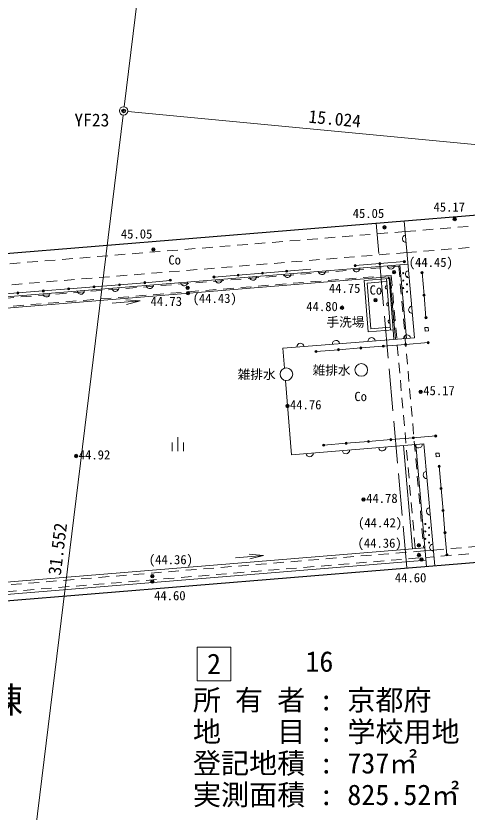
# Model space of a CAD drawing. Units: millimetres, scale not verified. Extents: x -29071210 to -28860960, y -117775216 to -117329466.
# Drawn here: x -28942542 to -28926478, y -117496275 to -117467914 of the extents above; entities that cross this region are included whole.
import ezdxf
from ezdxf.enums import TextEntityAlignment as Align

# ---------------------------------------------------------------- set-up
doc = ezdxf.new("R2010")
doc.units = ezdxf.units.MM
doc.header["$LTSCALE"] = 250
doc.header["$PDMODE"] = 32
doc.header["$PDSIZE"] = 125
doc.linetypes.add('DASHED', pattern=[7.5, 6, -1.5])
doc.linetypes.add('USER4', pattern=[2.5, 1.5, -1])
for name, color, linetype, lineweight in [('S-SUV', 7, 'Continuous', 13), ('S-SUV-HTXT', 7, 'Continuous', 13), ('S-SUV-ROW', 7, 'Continuous', 15), ('S-SUV-SRVR', 3, 'Continuous', 13), ('S-SUV-STR', 1, 'Continuous', 25)]:
    doc.layers.add(name, color=color, linetype=linetype, lineweight=lineweight)
doc.layers.add('S-SUV-BMK', color=7, linetype='Continuous')
doc.styles.add('ＭＳ ゴシック', font='')
doc.styles.get('ＭＳ ゴシック').set_extended_font_data('MS Gothic')

# ---------------------------------------------------------------- blocks, each defined once
blk = doc.blocks.new('ﾌﾟﾛｯﾄﾏｰｸ-03_1')
at = {"color": 3, "linetype": 'Continuous', "lineweight": 25}
blk.add_circle((0, 0), 0.5, dxfattribs=at)
at = {"color": 3}
blk.add_point((0, 0), dxfattribs=at)
blk = doc.blocks.new('荒地')
at = {"color": 7, "linetype": 'Continuous', "lineweight": 13}
for p, q in [((-1, 0.25), (-1, -1.25)), ((0, -1.25), (0, 1.25)), ((1, 0.25), (1, -1.25))]:
    blk.add_line(p, q, dxfattribs=at)
blk = doc.blocks.new('open_arrow')
at = {"color": 0, "linetype": 'Continuous', "lineweight": -2}
blk.add_lwpolyline([(7.5, 1.25), (0, 0), (7.5, -1.25)], dxfattribs=at)
blk = doc.blocks.new('ﾌﾟﾛｯﾄﾏｰｸ-03')
at = {"color": 7, "linetype": 'Continuous', "lineweight": 15}
blk.add_circle((0, 0), 0.5, dxfattribs=at)
at = {"color": 7}
blk.add_point((0, 0), dxfattribs=at)

msp = doc.modelspace()

# ---------------------------------------------------------------- linework, layer by layer
at = {"layer": 'S-SUV'}
for p, q in [((-28928714.1, -117475219.7), (-28928347, -117479378.2)), ((-28929587.1, -117476737.1), (-28928713.3, -117476666.1)), ((-28928578.5, -117476755.5), (-28946974.4, -117478249.7)), ((-28932902.3, -117477006.4), (-28932040.1, -117476936.3)), ((-28930461, -117476808.1), (-28929587.1, -117476737.1)), ((-28928868.7, -117476779.1), (-28928637.2, -117479401.1)), ((-28929277.4, -117477213.6), (-28946889.3, -117478644.1)), ((-28935488.8, -117477216.5), (-28934626.6, -117477146.4)), ((-28934626.6, -117477146.4), (-28933764.4, -117477076.4)), ((-28933764.4, -117477076.4), (-28932902.3, -117477006.4)), ((-28929252.7, -117477263.6), (-28930145.5, -117477336.1)), ((-28929277.4, -117477213.6), (-28929272.8, -117477265.3)), ((-28929104, -117479094), (-28929252.7, -117477263.6)), ((-28929227.5, -117477209.6), (-28929031.3, -117479432.1)), ((-28928011.7, -117477860), (-28928082.6, -117477056.9)), ((-28939759.6, -117477563.3), (-28938855.3, -117477489.9)), ((-28938855.3, -117477489.9), (-28937951.1, -117477416.4)), ((-28937951.1, -117477416.4), (-28937046.9, -117477343)), ((-28930145.5, -117477336.1), (-28929996.8, -117479166.5)), ((-28929344.2, -117477371.4), (-28930037.7, -117477427.7)), ((-28930037.7, -117477427.7), (-28929905.2, -117479058.7)), ((-28929203.7, -117479102.1), (-28929352.3, -117477271.7)), ((-28943376.4, -117477857.1), (-28942472.2, -117477783.7)), ((-28942472.2, -117477783.7), (-28941568, -117477710.2)), ((-28941568, -117477710.2), (-28940663.8, -117477636.8)), ((-28940663.8, -117477636.8), (-28939759.6, -117477563.3)), ((-28939114.1, -117478148.4), (-28938117.4, -117478067.5)), ((-28927940.8, -117478663.2), (-28928011.7, -117477860)), ((-28929104, -117479094), (-28929996.8, -117479166.5)), ((-28929211.8, -117479002.4), (-28929905.2, -117479058.7)), ((-28929111.3, -117479094.6), (-28929081.2, -117479436.1)), ((-28927862, -117479008), (-28927981.5, -117479018.6)), ((-28927981.5, -117479018.6), (-28927971, -117479138.1)), ((-28927971, -117479138.1), (-28927851.4, -117479127.5)), ((-28927851.4, -117479127.5), (-28927862, -117479008)), ((-28933042.5, -117479748), (-28928347, -117479378.2)), ((-28932984.2, -117480462.9), (-28933042.5, -117479748)), ((-28931857, -117479867), (-28931058.8, -117479804.1)), ((-28931058.8, -117479804.1), (-28930260.6, -117479741.3)), ((-28930260.6, -117479741.3), (-28929462.3, -117479678.4)), ((-28929462.3, -117479678.4), (-28928664.1, -117479615.6)), ((-28928664.1, -117479615.6), (-28927865.9, -117479552.7)), ((-28932732.6, -117483546.5), (-28932948.7, -117480898)), ((-28928392.4, -117482941.7), (-28927594.7, -117482876.6)), ((-28932732.6, -117483546.5), (-28928013, -117483161.5)), ((-28931583, -117483202), (-28930785.3, -117483136.9)), ((-28930785.3, -117483136.9), (-28929987.7, -117483071.8)), ((-28929987.7, -117483071.8), (-28929190, -117483006.8)), ((-28929190, -117483006.8), (-28928392.4, -117482941.7)), ((-28928747, -117483221.4), (-28928422.2, -117486900.7)), ((-28928303.2, -117483185.2), (-28927920.3, -117487522)), ((-28927630.1, -117487498.3), (-28928013, -117483161.5)), ((-28927467, -117483484), (-28927586.5, -117483494.6)), ((-28927586.5, -117483494.6), (-28927576, -117483614.1)), ((-28927456.4, -117483603.5), (-28927467, -117483484)), ((-28927576, -117483614.1), (-28927456.4, -117483603.5)), ((-28927403.9, -117484745.1), (-28927473.5, -117483956.4)), ((-28927334.2, -117485533.7), (-28927403.9, -117484745.1)), ((-28927264.6, -117486322.4), (-28927334.2, -117485533.7)), ((-28927195, -117487111), (-28927264.6, -117486322.4)), ((-28927978.4, -117486864.3), (-28961887.4, -117489645.9)), ((-28934723.5, -117487212.1), (-28933726.8, -117487130.3)), ((-28962292.2, -117490120.6), (-28927939.7, -117487302.6))]:
    msp.add_line(p, q, dxfattribs=at)
at = {"layer": 'S-SUV', "linetype": 'USER4'}
for p, q in [((-28928681, -117475595), (-28924589.9, -117475264.2)), ((-28928681, -117475595), (-28963437.9, -117478421.8)), ((-28924538.7, -117476012.5), (-28928615, -117476342.2)), ((-28928615, -117476342.2), (-28963378.7, -117479169.5)), ((-28928909.5, -117476832.6), (-28963001.3, -117479601.5)), ((-28928909.5, -117476832.6), (-28928023.5, -117486868)), ((-28929182.1, -117477155.7), (-28962739.1, -117479881.2)), ((-28929182.1, -117477155.7), (-28928322.5, -117486892.6)), ((-28927676.3, -117486939.9), (-28923317.8, -117486572.4)), ((-28923298.1, -117486811.6), (-28927656.9, -117487179.1)), ((-28962200.2, -117490012.7), (-28927656.9, -117487179.1)), ((-28928014.7, -117486967.6), (-28961979.4, -117489753.8)), ((-28927676.3, -117486939.9), (-28928014.7, -117486967.6))]:
    msp.add_line(p, q, dxfattribs=at)
at = {"layer": 'S-SUV', "linetype": 'DASHED'}
msp.add_line((-28928626.8, -117487580), (-28929710.8, -117475301.3), dxfattribs=at)
at = {"layer": 'S-SUV'}
for centre, radius in [((-28928713.3, -117476666.1), 37.5), ((-28928713.3, -117476666.1), 25), ((-28928713.3, -117476666.1), 12.5), ((-28928749.5, -117477076.4), 18.8), ((-28928616.9, -117477209), 18.8), ((-28928082.6, -117477056.9), 37.5), ((-28928082.6, -117477056.9), 25), ((-28928082.6, -117477056.9), 12.5), ((-28937043.9, -117477329), 37.5), ((-28937043.9, -117477329), 25), ((-28937043.9, -117477329), 12.5), ((-28928749.5, -117477341.6), 18.8), ((-28928616.9, -117477474.2), 18.8), ((-28928749.5, -117477606.7), 18.8), ((-28928616.9, -117477739.3), 18.8), ((-28927865.9, -117479552.7), 37.5), ((-28927865.9, -117479552.7), 25), ((-28927865.9, -117479552.7), 12.5), ((-28930244, -117480524), 225), ((-28932912, -117480676), 225), ((-28927594.7, -117482876.6), 37.5), ((-28927594.7, -117482876.6), 25), ((-28927594.7, -117482876.6), 12.5), ((-28927473.5, -117483956.4), 37.5), ((-28927473.5, -117483956.4), 25), ((-28927473.5, -117483956.4), 12.5), ((-28927964.9, -117486011.3), 18.8), ((-28927964.9, -117486276.5), 18.8), ((-28927832.3, -117486143.9), 18.8), ((-28927964.9, -117486541.6), 18.8), ((-28927832.3, -117486409.1), 18.8), ((-28927832.3, -117486674.2), 18.8)]:
    msp.add_circle(centre, radius, dxfattribs=at)
for centre, radius, start, end in [((-28928656.4, -117475851.7), 126.9, 95.92091, 274.1693), ((-28929587.1, -117476737.1), 37.5, 0, 180), ((-28932902.3, -117477006.4), 37.5, 0, 180), ((-28932902.3, -117477006.4), 25, 0, 180), ((-28930418, -117476906.9), 123.1, 183.73925, 5.54764), ((-28930461, -117476808.1), 37.5, 0, 180), ((-28930461, -117476808.1), 37.5, 180, 0), ((-28930461, -117476808.1), 25, 0, 180), ((-28930461, -117476808.1), 25, 180, 0), ((-28930461, -117476808.1), 12.5, 0, 180), ((-28930461, -117476808.1), 12.5, 180, 0), ((-28929587.1, -117476737.1), 37.5, 180, 0), ((-28929587.1, -117476737.1), 25, 0, 180), ((-28929587.1, -117476737.1), 25, 180, 0), ((-28929587.1, -117476737.1), 12.5, 0, 180), ((-28929587.1, -117476737.1), 12.5, 180, 0), ((-28929191.6, -117476807.3), 123.1, 183.73925, 5.54764), ((-28935488.8, -117477216.5), 37.5, 0, 180), ((-28935488.8, -117477216.5), 37.5, 180, 0), ((-28935488.8, -117477216.5), 25, 0, 180), ((-28935488.8, -117477216.5), 25, 180, 0), ((-28935488.8, -117477216.5), 12.5, 0, 180), ((-28935488.8, -117477216.5), 12.5, 180, 0), ((-28934626.6, -117477146.4), 37.5, 0, 180), ((-28934626.6, -117477146.4), 37.5, 180, 0), ((-28934626.6, -117477146.4), 25, 0, 180), ((-28934626.6, -117477146.4), 25, 180, 0), ((-28934626.6, -117477146.4), 12.5, 0, 180), ((-28934626.6, -117477146.4), 12.5, 180, 0), ((-28934097.1, -117477205.7), 123.1, 183.73925, 5.54764), ((-28933764.4, -117477076.4), 37.5, 0, 180), ((-28933764.4, -117477076.4), 37.5, 180, 0), ((-28933764.4, -117477076.4), 25, 0, 180), ((-28933764.4, -117477076.4), 25, 180, 0), ((-28933764.4, -117477076.4), 12.5, 0, 180), ((-28933764.4, -117477076.4), 12.5, 180, 0), ((-28932870.7, -117477106.1), 123.1, 183.73925, 5.54764), ((-28932902.3, -117477006.4), 37.5, 180, 0), ((-28932902.3, -117477006.4), 25, 180, 0), ((-28932902.3, -117477006.4), 12.5, 0, 180), ((-28932902.3, -117477006.4), 12.5, 180, 0), ((-28931644.3, -117477006.5), 123.1, 183.73925, 5.54764), ((-28928544.8, -117477116), 126.9, 95.92091, 274.1693), ((-28939759.6, -117477563.3), 37.5, 0, 180), ((-28939759.6, -117477563.3), 25, 0, 180), ((-28939759.6, -117477563.3), 12.5, 0, 180), ((-28938855.3, -117477489.9), 37.5, 0, 180), ((-28938855.3, -117477489.9), 37.5, 180, 0), ((-28938855.3, -117477489.9), 25, 0, 180), ((-28938855.3, -117477489.9), 25, 180, 0), ((-28938855.3, -117477489.9), 12.5, 0, 180), ((-28938855.3, -117477489.9), 12.5, 180, 0), ((-28937951.1, -117477416.4), 37.5, 0, 180), ((-28937951.1, -117477416.4), 37.5, 180, 0), ((-28937951.1, -117477416.4), 25, 0, 180), ((-28937951.1, -117477416.4), 25, 180, 0), ((-28937951.1, -117477416.4), 12.5, 0, 180), ((-28937951.1, -117477416.4), 12.5, 180, 0), ((-28937776.3, -117477504.5), 123.1, 183.73925, 5.54764), ((-28936549.9, -117477404.9), 123.1, 183.73925, 5.54764), ((-28935323.5, -117477305.3), 123.1, 183.73925, 5.54764), ((-28929328.8, -117477576.9), 61.2, 93.45184, 275.83505), ((-28929226.6, -117477568.6), 61.2, 273.45184, 95.83505), ((-28942472.2, -117477783.7), 37.5, 0, 180), ((-28942472.2, -117477783.7), 37.5, 180, 0), ((-28942472.2, -117477783.7), 25, 0, 180), ((-28942472.2, -117477783.7), 25, 180, 0), ((-28942472.2, -117477783.7), 12.5, 0, 180), ((-28942472.2, -117477783.7), 12.5, 180, 0), ((-28941568, -117477710.2), 37.5, 0, 180), ((-28941568, -117477710.2), 37.5, 180, 0), ((-28941568, -117477710.2), 25, 0, 180), ((-28941568, -117477710.2), 25, 180, 0), ((-28941568, -117477710.2), 12.5, 0, 180), ((-28941568, -117477710.2), 12.5, 180, 0), ((-28941455.5, -117477803.3), 123.1, 183.73925, 5.54764), ((-28940663.8, -117477636.8), 37.5, 0, 180), ((-28940663.8, -117477636.8), 37.5, 180, 0), ((-28940663.8, -117477636.8), 25, 0, 180), ((-28940663.8, -117477636.8), 25, 180, 0), ((-28940663.8, -117477636.8), 12.5, 0, 180), ((-28940663.8, -117477636.8), 12.5, 180, 0), ((-28940229.1, -117477703.7), 123.1, 183.73925, 5.54764), ((-28939759.6, -117477563.3), 37.5, 180, 0), ((-28939759.6, -117477563.3), 25, 180, 0), ((-28939759.6, -117477563.3), 12.5, 180, 0), ((-28939002.7, -117477604.1), 123.1, 183.73925, 5.54764), ((-28928011.7, -117477860), 37.5, 0, 180), ((-28928011.7, -117477860), 25, 0, 180), ((-28929177.1, -117478178.7), 61.2, 273.45184, 95.83505), ((-28928011.7, -117477860), 37.5, 180, 0), ((-28928011.7, -117477860), 25, 180, 0), ((-28928011.7, -117477860), 12.5, 0, 180), ((-28928011.7, -117477860), 12.5, 180, 0), ((-28929279.3, -117478187), 61.2, 93.45184, 275.83505), ((-28928433.1, -117478380.3), 126.9, 95.92091, 274.1693), ((-28927940.8, -117478663.2), 37.5, 0, 180), ((-28927940.8, -117478663.2), 37.5, 180, 0), ((-28927940.8, -117478663.2), 25, 0, 180), ((-28927940.8, -117478663.2), 25, 180, 0), ((-28927940.8, -117478663.2), 12.5, 0, 180), ((-28927940.8, -117478663.2), 12.5, 180, 0), ((-28929229.7, -117478797.1), 61.2, 93.45184, 275.83505), ((-28929127.5, -117478788.8), 61.2, 273.45184, 95.83505), ((-28931144.3, -117479600.5), 126.9, 5.37848, 183.62687), ((-28929879, -117479500.8), 126.9, 5.37848, 183.62687), ((-28928613.7, -117479401.2), 126.9, 5.37848, 183.62687), ((-28932409.7, -117479700.1), 126.9, 5.37848, 183.62687), ((-28931058.8, -117479804.1), 37.5, 0, 180), ((-28931058.8, -117479804.1), 37.5, 180, 0), ((-28931058.8, -117479804.1), 25, 0, 180), ((-28931058.8, -117479804.1), 25, 180, 0), ((-28931058.8, -117479804.1), 12.5, 0, 180), ((-28931058.8, -117479804.1), 12.5, 180, 0), ((-28930260.6, -117479741.3), 37.5, 0, 180), ((-28930260.6, -117479741.3), 37.5, 180, 0), ((-28930260.6, -117479741.3), 25, 0, 180), ((-28930260.6, -117479741.3), 25, 180, 0), ((-28930260.6, -117479741.3), 12.5, 0, 180), ((-28930260.6, -117479741.3), 12.5, 180, 0), ((-28929462.3, -117479678.4), 37.5, 0, 180), ((-28929462.3, -117479678.4), 37.5, 180, 0), ((-28929462.3, -117479678.4), 25, 0, 180), ((-28929462.3, -117479678.4), 25, 180, 0), ((-28929462.3, -117479678.4), 12.5, 0, 180), ((-28929462.3, -117479678.4), 12.5, 180, 0), ((-28928664.1, -117479615.6), 37.5, 0, 180), ((-28928664.1, -117479615.6), 37.5, 180, 0), ((-28928664.1, -117479615.6), 25, 0, 180), ((-28928664.1, -117479615.6), 25, 180, 0), ((-28928664.1, -117479615.6), 12.5, 0, 180), ((-28928664.1, -117479615.6), 12.5, 180, 0), ((-28931857, -117479867), 37.5, 0, 180), ((-28931857, -117479867), 37.5, 180, 0), ((-28931857, -117479867), 25, 0, 180), ((-28931857, -117479867), 25, 180, 0), ((-28931857, -117479867), 12.5, 0, 180), ((-28931857, -117479867), 12.5, 180, 0), ((-28928392.4, -117482941.7), 37.5, 0, 180), ((-28928392.4, -117482941.7), 25, 0, 180), ((-28928392.4, -117482941.7), 12.5, 0, 180), ((-28931583, -117483202), 37.5, 0, 180), ((-28931583, -117483202), 37.5, 180, 0), ((-28931583, -117483202), 25, 0, 180), ((-28931583, -117483202), 25, 180, 0), ((-28931583, -117483202), 12.5, 0, 180), ((-28931583, -117483202), 12.5, 180, 0), ((-28930785.3, -117483136.9), 37.5, 0, 180), ((-28930785.3, -117483136.9), 37.5, 180, 0), ((-28930785.3, -117483136.9), 25, 0, 180), ((-28930785.3, -117483136.9), 25, 180, 0), ((-28930785.3, -117483136.9), 12.5, 0, 180), ((-28930785.3, -117483136.9), 12.5, 180, 0), ((-28929987.7, -117483071.8), 37.5, 0, 180), ((-28929987.7, -117483071.8), 37.5, 180, 0), ((-28929987.7, -117483071.8), 25, 0, 180), ((-28929987.7, -117483071.8), 25, 180, 0), ((-28929987.7, -117483071.8), 12.5, 0, 180), ((-28929987.7, -117483071.8), 12.5, 180, 0), ((-28929190, -117483006.8), 37.5, 0, 180), ((-28929190, -117483006.8), 37.5, 180, 0), ((-28929190, -117483006.8), 25, 0, 180), ((-28929190, -117483006.8), 25, 180, 0), ((-28929190, -117483006.8), 12.5, 0, 180), ((-28929190, -117483006.8), 12.5, 180, 0), ((-28928392.4, -117482941.7), 37.5, 180, 0), ((-28928392.4, -117482941.7), 25, 180, 0), ((-28928392.4, -117482941.7), 12.5, 180, 0), ((-28928203.6, -117483172.1), 129.9, 186.84097, 2.48759), ((-28932085.9, -117483488.8), 129.9, 186.84097, 2.48759), ((-28930791.8, -117483383.3), 129.9, 186.84097, 2.48759), ((-28929497.7, -117483277.7), 129.9, 186.84097, 2.48759), ((-28927910.7, -117484264.4), 129.9, 97.22179, 272.86841), ((-28927403.9, -117484745.1), 37.5, 0, 180), ((-28927403.9, -117484745.1), 37.5, 180, 0), ((-28927403.9, -117484745.1), 25, 0, 180), ((-28927403.9, -117484745.1), 25, 180, 0), ((-28927403.9, -117484745.1), 12.5, 0, 180), ((-28927403.9, -117484745.1), 12.5, 180, 0), ((-28927796.5, -117485557.8), 129.9, 97.22179, 272.86841), ((-28927334.2, -117485533.7), 37.5, 0, 180), ((-28927334.2, -117485533.7), 37.5, 180, 0), ((-28927334.2, -117485533.7), 25, 0, 180), ((-28927334.2, -117485533.7), 25, 180, 0), ((-28927334.2, -117485533.7), 12.5, 0, 180), ((-28927334.2, -117485533.7), 12.5, 180, 0), ((-28927264.6, -117486322.4), 37.5, 0, 180), ((-28927264.6, -117486322.4), 37.5, 180, 0), ((-28927264.6, -117486322.4), 25, 0, 180), ((-28927264.6, -117486322.4), 25, 180, 0), ((-28927264.6, -117486322.4), 12.5, 0, 180), ((-28927264.6, -117486322.4), 12.5, 180, 0), ((-28927682.3, -117486851.1), 129.9, 97.22179, 272.86841), ((-28927195, -117487111), 37.5, 0, 180), ((-28927195, -117487111), 37.5, 180, 0), ((-28927195, -117487111), 25, 0, 180), ((-28927195, -117487111), 25, 180, 0), ((-28927195, -117487111), 12.5, 0, 180), ((-28927195, -117487111), 12.5, 180, 0)]:
    msp.add_arc(centre, radius, start, end, dxfattribs=at)
at = {"layer": 'S-SUV-HTXT', "lineweight": 15}
msp.add_lwpolyline([(-28934888.7, -117490395.1), (-28936088.7, -117490395.1), (-28936088.7, -117491595.1), (-28934888.7, -117491595.1)], close=True, dxfattribs=at)
at = {"layer": 'S-SUV-ROW'}
for p, q in [((-28938689, -117471150), (-28936017.1, -117449190.8)), ((-28942524.7, -117502467.8), (-28938725.4, -117471447.8)), ((-28938557.8, -117471313.2), (-28923899.7, -117472708.5))]:
    msp.add_line(p, q, dxfattribs=at)
at = {"layer": 'S-SUV-STR'}
for p, q in [((-28917218, -117474278), (-28963466, -117478066.2)), ((-28962493, -117490358), (-28916204, -117486561))]:
    msp.add_line(p, q, dxfattribs=at)

# ---------------------------------------------------------------- block references
at = {"layer": 'S-SUV', "xscale": 66.7, "yscale": 66.7}
for p, rotation in [((-28938117.4, -117478067.5), 184.6), ((-28933726.8, -117487130.3), 184.7)]:
    msp.add_blockref('open_arrow', p, dxfattribs=dict(at, rotation=rotation))
at = {"layer": 'S-SUV', "xscale": 200, "yscale": 200}
msp.add_blockref('荒地', (-28936776.8, -117483165.1), dxfattribs=at)
at = {"layer": 'S-SUV-BMK', "xscale": 300, "yscale": 300}
msp.add_blockref('ﾌﾟﾛｯﾄﾏｰｸ-03', (-28938707.2, -117471298.9), dxfattribs=at)
at = {"layer": 'S-SUV-SRVR', "xscale": 75, "yscale": 75}
for p in [(-28926918, -117475150), (-28929417, -117475443), (-28937646, -117476235), (-28929076.7, -117477040), (-28936424.3, -117477599.2), (-28936413, -117477788), (-28929738, -117478040), (-28930929, -117478308), (-28928129, -117481302), (-28932874.6, -117481806.3), (-28940395, -117483592), (-28930164, -117485140), (-28928197.9, -117486773.7), (-28928192.6, -117487119.9), (-28928100.3, -117487274.7), (-28937685.8, -117488062.6), (-28937683.7, -117487872.3)]:
    msp.add_blockref('ﾌﾟﾛｯﾄﾏｰｸ-03_1', p, dxfattribs=at)

# ---------------------------------------------------------------- texts
at = {"layer": 'S-SUV-BMK', "style": 'ＭＳ ゴシック'}
msp.add_text('YF23', height=458.2, dxfattribs=at).set_placement((-28940462.2, -117471392.6), align=Align.TOP_LEFT)
at = {"layer": 'S-SUV-HTXT', "style": 'ＭＳ ゴシック'}
for s, rotation, p in [('15.024', 354.562, (-28931187.3, -117471575.3)), ('31.552', 83.017, (-28941059.3, -117486904.6))]:
    msp.add_text(s, height=458.2, rotation=rotation, dxfattribs=at).set_placement(p, align=Align.MIDDLE_CENTER)
for s, height, p in [('Co', 329.9, (-28936890, -117476605.8)), ('Co', 329.9, (-28929725.6, -117477675.1)), ('雑排水', 329.9, (-28931301.4, -117480532.2)), ('雑排水', 329.9, (-28933969.4, -117480684.2)), ('Co', 329.9, (-28930266.6, -117481469.4)), ('2', 733.1, (-28935488.7, -117490995.1)), ('中学教室棟', 916.4, (-28945415.7, -117492279.9))]:
    msp.add_text(s, height=height, dxfattribs=at).set_placement(p, align=Align.MIDDLE_CENTER)
for s, height, p in [('手洗場', 329.9, (-28931483.2, -117479081.3)), ('所 有 者 : 京都府', 733.1, (-28936238.7, -117492870.1)), ('地\u3000\u3000目 : 学校用地', 733.1, (-28936238.7, -117493995.1)), ('登記地積 : 737㎡', 733.1, (-28936238.7, -117495120.1)), ('実測面積 : 825.52㎡', 733.1, (-28936238.7, -117496245.1))]:
    msp.add_text(s, height=height, dxfattribs=at).set_placement(p, align=Align.BOTTOM_LEFT)
msp.add_text('16', height=733.1, dxfattribs=at).set_placement((-28931238.7, -117491495.1), align=Align.BOTTOM_RIGHT)
at = {"layer": 'S-SUV-SRVR', "style": 'ＭＳ ゴシック'}
for s, p in [('45.17', (-28927674.3, -117474984.1)), ('45.05', (-28930550.5, -117475210.4)), ('45.05', (-28938806.1, -117475942.8)), ('44.75', (-28931398, -117477877.5)), ('44.73', (-28937749.1, -117478343.4)), ('44.80', (-28932202.2, -117478527.3)), ('45.17', (-28928038.1, -117481522.2)), ('44.76', (-28932783.7, -117482026.4)), ('44.92', (-28940304.1, -117483812.2)), ('44.78', (-28930073.1, -117485360.2)), ('44.60', (-28929050.4, -117488188.6)), ('44.60', (-28937622, -117488827.4))]:
    msp.add_text(s, height=329.9, dxfattribs=at).set_placement(p, align=Align.BOTTOM_LEFT)
for s, p in [('(44.45)', (-28927769.1, -117476952.4)), ('(44.43)', (-28935463, -117478236.9)), ('(44.42)', (-28929575, -117486230.7)), ('(44.36)', (-28929591.8, -117486957)), ('(44.36)', (-28937024.6, -117487544.8))]:
    msp.add_text(s, height=329.9, dxfattribs=at).set_placement(p, align=Align.BOTTOM_CENTER)

doc.saveas('drawing.dxf')
